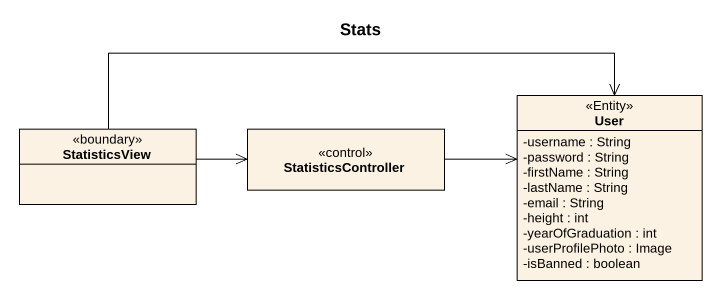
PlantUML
@startuml
title Stats
hide circle
hide empty members
skinparam classAttributeIconSize 0
class User <<Entity>> {
  -username : String
  -password : String
  -firstName : String
  -lastName : String
  -email : String
  -height : int
  -yearOfGraduation : int
  -userProfilePhoto : Image
  -isBanned : boolean
}
class StatisticsView <<boundary>>
class StatisticsController <<control>>
StatisticsView -right-> User
StatisticsView -right-> StatisticsController
StatisticsController -right-> User
@enduml
